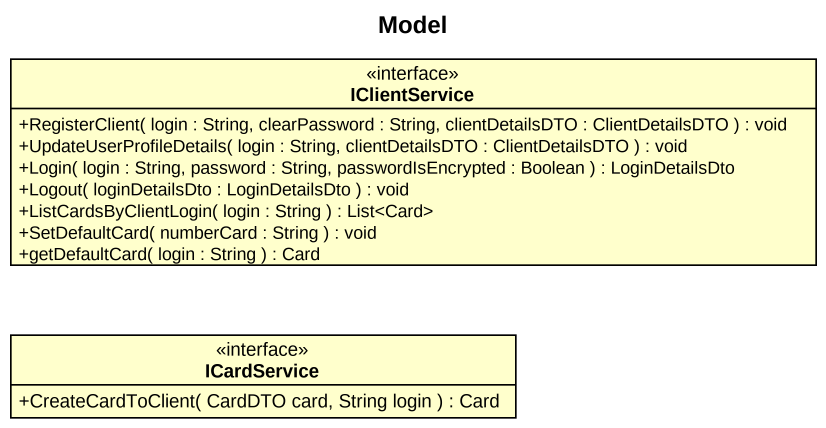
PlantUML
@startuml
title Model
hide circle
hide empty members
skinparam classAttributeIconSize 0
interface IClientService {
  +RegisterClient( login : String, clearPassword : String, clientDetailsDTO : ClientDetailsDTO ) : void
  +UpdateUserProfileDetails( login : String, clientDetailsDTO : ClientDetailsDTO ) : void
  +Login( login : String, password : String, passwordIsEncrypted : Boolean ) : LoginDetailsDto
  +Logout( loginDetailsDto : LoginDetailsDto ) : void
  +ListCardsByClientLogin( login : String ) : List<Card>
  +SetDefaultCard( numberCard : String ) : void
  +getDefaultCard( login : String ) : Card
}
interface ICardService {
  +CreateCardToClient( CardDTO card, String login ) : Card
}
@enduml
